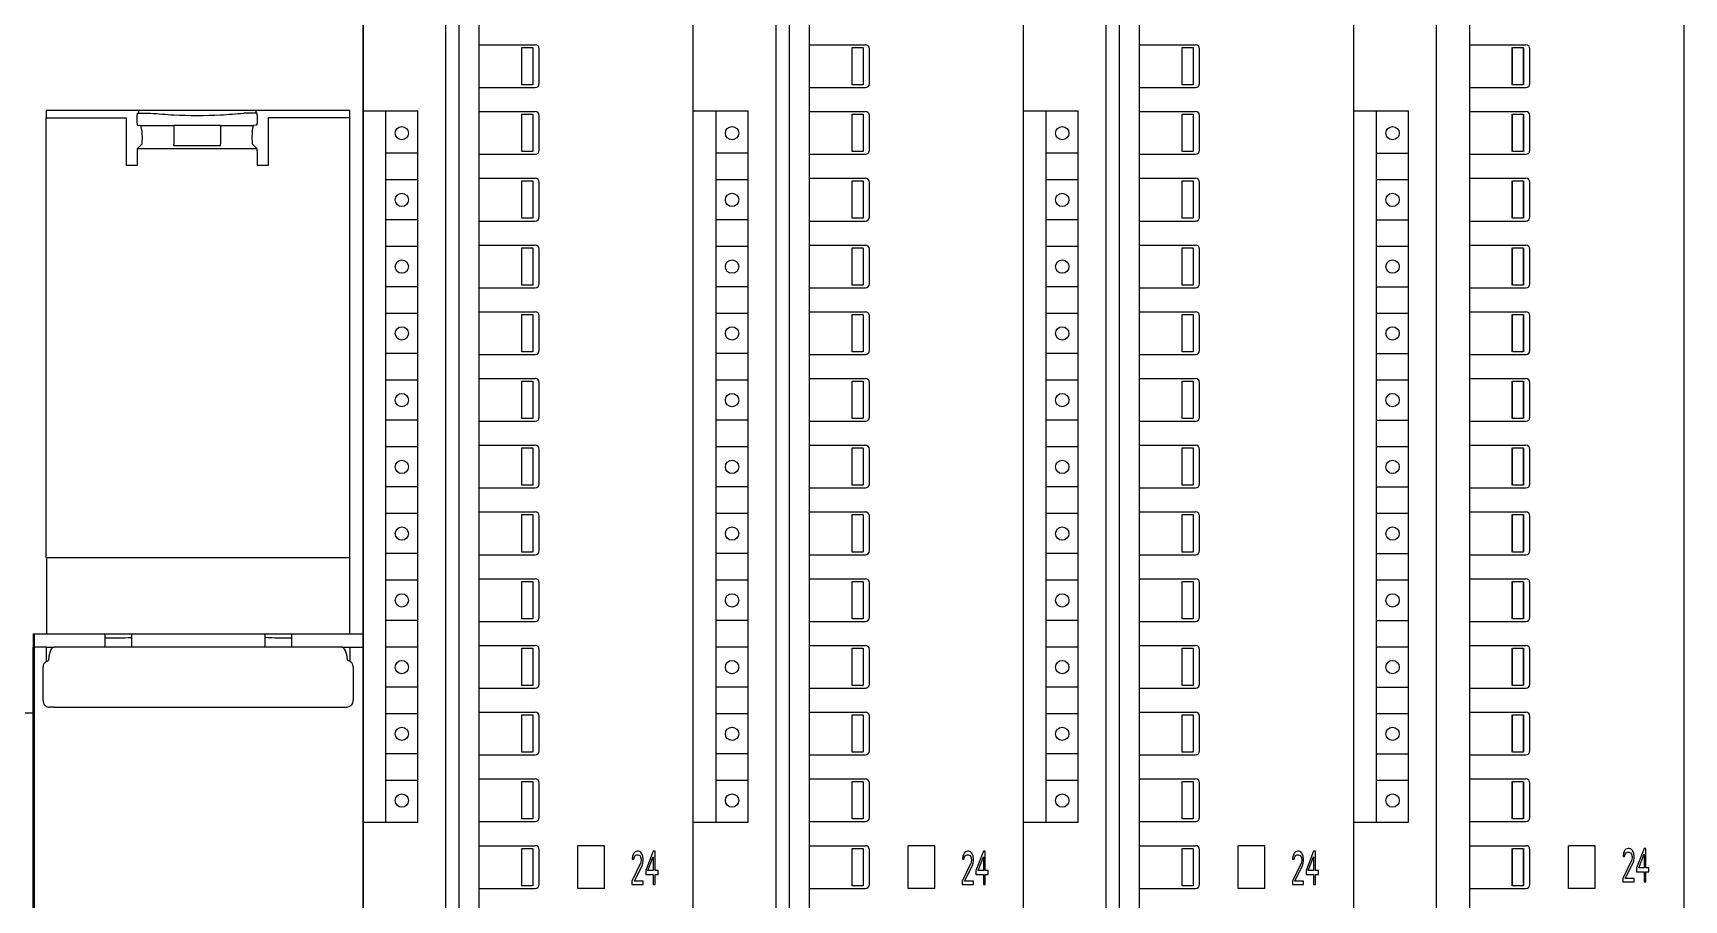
# Model space of a CAD drawing. Extents: x 430 to 1632, y -19 to 271.
# Drawn here: x 1265.5 to 1389.2, y 123.9 to 188.9 of the extents above; entities that cross this region are included whole.
import ezdxf

# ---------------------------------------------------------------- set-up
doc = ezdxf.new("R2010")
doc.units = 0
doc.header["$LTSCALE"] = 5
doc.header["$MEASUREMENT"] = 0
doc.layers.get('0').update_dxf_attribs({"linetype": 'CONTINUOUS'})

msp = doc.modelspace()

# ---------------------------------------------------------------- linework, layer by layer
for p, q in [((1290.24, 269.93), (1290.24, 143.88)), ((1266.48, 183.07), (1266.48, 182.51)), ((1289.24, 183.07), (1266.48, 183.07)), ((1266.48, 182.51), (1272.49, 182.51)), ((1266.48, 182.51), (1266.48, 182.51)), ((1266.48, 149.58), (1266.48, 182.51)), ((1272.49, 182.51), (1272.49, 178.96)), ((1273.3, 182.13), (1273.3, 182.72)), ((1273.31, 182.87), (1273.39, 182.87)), ((1273.31, 181.98), (1273.58, 181.95)), ((1273.39, 182.87), (1274.29, 182.87)), ((1273.4, 183.07), (1273.4, 182.87)), ((1273.58, 181.95), (1276.05, 181.95)), ((1273.67, 181.5), (1273.58, 181.95)), ((1276.05, 181.95), (1276.05, 181.96)), ((1276.05, 181.96), (1279.55, 181.96)), ((1276.05, 181.95), (1276.05, 181.5)), ((1279.55, 181.96), (1279.55, 181.95)), ((1279.55, 181.95), (1282.02, 181.95)), ((1279.55, 181.95), (1279.55, 181.5)), ((1282.21, 182.87), (1281.31, 182.87)), ((1281.93, 181.5), (1282.02, 181.95)), ((1282.29, 181.98), (1282.02, 181.95)), ((1282.19, 183.07), (1282.19, 182.87)), ((1282.29, 182.87), (1282.21, 182.87)), ((1282.3, 182.72), (1282.3, 182.13)), ((1289.24, 182.51), (1283.11, 182.51)), ((1283.11, 182.51), (1283.11, 178.96)), ((1289.24, 149.57), (1289.24, 183.07)), ((1276.05, 181.5), (1276.05, 180.54)), ((1279.55, 181.5), (1279.55, 180.54)), ((1273.3, 180.05), (1273.3, 178.96)), ((1273.31, 180.2), (1273.65, 180.54)), ((1282.29, 180.2), (1273.31, 180.2)), ((1276.05, 180.41), (1276.05, 180.54)), ((1279.55, 180.41), (1276.05, 180.41)), ((1279.55, 180.41), (1279.55, 180.54)), ((1282.29, 180.2), (1281.94, 180.54)), ((1282.3, 180.05), (1282.3, 178.96)), ((1273.3, 178.96), (1272.49, 178.96)), ((1283.11, 178.96), (1282.3, 178.96)), ((1266.5, 149.57), (1266.5, 143.87)), ((1266.5, 149.57), (1289.24, 149.57)), ((1289.24, 143.87), (1289.24, 149.57)), ((1265.5, 143.88), (1265.5, 143.87)), ((1265.5, 143.87), (1270.88, 143.87)), ((1265.5, 143.87), (1265.5, 142.86)), ((1270.88, 143.87), (1270.88, 142.86)), ((1270.88, 143.87), (1272.88, 143.87)), ((1272.88, 143.87), (1284.88, 143.87)), ((1272.88, 143.87), (1272.88, 142.86)), ((1282.88, 143.87), (1282.88, 142.86)), ((1284.88, 143.87), (1290.25, 143.87)), ((1284.88, 143.87), (1284.88, 142.86)), ((1290.24, 143.87), (1290.24, 143.88)), ((1290.25, 143.87), (1290.25, 142.86)), ((1265.5, -16.79), (1265.5, 142.86)), ((1266.5, 142.86), (1265.5, 142.86)), ((1266.5, 142.86), (1267.07, 142.86)), ((1266.5, 141.8), (1266.5, 142.86)), ((1288.66, 142.86), (1267.09, 142.86)), ((1288.65, 142.86), (1289.25, 142.86)), ((1289.25, 142.86), (1290.25, 142.86)), ((1289.25, 142.86), (1289.25, 141.8)), ((1290.25, 142.86), (1290.25, -16.79)), ((1266.25, 138.86), (1266.25, 141.38)), ((1266.5, 141.8), (1266.65, 141.87)), ((1289.5, 141.38), (1289.5, 138.86)), ((1267.09, 138.37), (1266.74, 138.37)), ((1267.09, 138.37), (1288.66, 138.37)), ((1288.66, 138.37), (1289.01, 138.37))]:
    msp.add_line(p, q)
at = {"color": 7, "linetype": 'Continuous'}
for p, q in [((1314.99, -17.65), (1314.99, 269.35)), ((1314.99, -17.65), (1314.99, 269.35)), ((1339.74, -17.65), (1339.74, 269.35)), ((1339.74, -17.65), (1339.74, 269.35)), ((1364.49, -17.65), (1364.49, 269.35)), ((1364.5, -17.65), (1364.5, 269.35)), ((1389.25, -17.65), (1389.25, 269.35)), ((1290.24, -18.57), (1290.24, 268.43)), ((1296.44, -1.11), (1296.44, 255.92)), ((1321.19, -1.11), (1321.19, 255.92)), ((1345.94, -1.11), (1345.94, 255.92)), ((1370.7, -1.11), (1370.7, 255.92)), ((1297.44, -1.11), (1297.44, 245.25)), ((1298.94, -4.11), (1298.94, 245.25)), ((1322.19, -1.11), (1322.19, 245.25)), ((1323.69, -4.11), (1323.69, 245.25)), ((1346.94, -1.11), (1346.94, 245.25)), ((1348.44, -4.11), (1348.44, 245.25)), ((1373.2, -4.11), (1373.2, 245.25)), ((1298.94, 187.99), (1303.14, 187.99)), ((1302.14, 184.99), (1302.14, 187.79)), ((1302.14, 187.79), (1302.94, 187.79)), ((1302.96, 187.79), (1302.96, 184.99)), ((1303.44, 185.09), (1303.44, 187.69)), ((1323.69, 187.99), (1327.89, 187.99)), ((1326.89, 184.99), (1326.89, 187.79)), ((1326.89, 187.79), (1327.69, 187.79)), ((1327.71, 187.79), (1327.71, 184.99)), ((1328.19, 185.09), (1328.19, 187.69)), ((1348.44, 187.99), (1352.64, 187.99)), ((1351.64, 184.99), (1351.64, 187.79)), ((1351.64, 187.79), (1352.44, 187.79)), ((1352.46, 187.79), (1352.46, 184.99)), ((1352.94, 185.09), (1352.94, 187.69)), ((1373.2, 187.99), (1377.4, 187.99)), ((1376.38, 184.99), (1376.38, 187.79)), ((1376.4, 184.99), (1376.4, 187.79)), ((1376.4, 187.79), (1377.2, 187.79)), ((1377.2, 187.79), (1377.2, 184.99)), ((1377.22, 187.79), (1377.22, 184.99)), ((1377.7, 185.09), (1377.7, 187.69)), ((1298.94, 184.79), (1303.14, 184.79)), ((1302.94, 184.99), (1302.14, 184.99)), ((1323.69, 184.79), (1327.89, 184.79)), ((1327.69, 184.99), (1326.89, 184.99)), ((1348.44, 184.79), (1352.64, 184.79)), ((1352.44, 184.99), (1351.64, 184.99)), ((1373.2, 184.79), (1377.4, 184.79)), ((1377.2, 184.99), (1376.4, 184.99)), ((1290.24, 183.05), (1294.34, 183.05)), ((1291.94, 129.75), (1291.94, 183.05)), ((1294.34, 129.75), (1294.34, 183.05)), ((1298.94, 182.99), (1303.14, 182.99)), ((1302.14, 179.99), (1302.14, 182.79)), ((1302.14, 182.79), (1302.94, 182.79)), ((1302.96, 182.79), (1302.96, 179.99)), ((1303.44, 180.09), (1303.44, 182.69)), ((1314.99, 183.05), (1319.09, 183.05)), ((1316.69, 129.75), (1316.69, 183.05)), ((1319.09, 129.75), (1319.09, 183.05)), ((1323.69, 182.99), (1327.89, 182.99)), ((1326.89, 179.99), (1326.89, 182.79)), ((1326.89, 182.79), (1327.69, 182.79)), ((1327.71, 182.79), (1327.71, 179.99)), ((1328.19, 180.09), (1328.19, 182.69)), ((1339.74, 183.05), (1343.84, 183.05)), ((1341.44, 129.75), (1341.44, 183.05)), ((1343.84, 129.75), (1343.84, 183.05)), ((1348.44, 182.99), (1352.64, 182.99)), ((1351.64, 179.99), (1351.64, 182.79)), ((1351.64, 182.79), (1352.44, 182.79)), ((1352.46, 182.79), (1352.46, 179.99)), ((1352.94, 180.09), (1352.94, 182.69)), ((1364.5, 183.05), (1368.6, 183.05)), ((1366.2, 129.75), (1366.2, 183.05)), ((1368.6, 129.75), (1368.6, 183.05)), ((1373.2, 182.99), (1377.4, 182.99)), ((1376.38, 179.99), (1376.38, 182.79)), ((1376.4, 179.99), (1376.4, 182.79)), ((1376.4, 182.79), (1377.2, 182.79)), ((1377.2, 182.79), (1377.2, 179.99)), ((1377.22, 182.79), (1377.22, 179.99)), ((1377.7, 180.09), (1377.7, 182.69)), ((1294.34, 179.87), (1291.94, 179.87)), ((1298.94, 179.79), (1303.14, 179.79)), ((1302.94, 179.99), (1302.14, 179.99)), ((1319.09, 179.87), (1316.69, 179.87)), ((1323.69, 179.79), (1327.89, 179.79)), ((1327.69, 179.99), (1326.89, 179.99)), ((1343.84, 179.87), (1341.44, 179.87)), ((1348.44, 179.79), (1352.64, 179.79)), ((1352.44, 179.99), (1351.64, 179.99)), ((1366.2, 179.87), (1368.6, 179.87)), ((1373.2, 179.79), (1377.4, 179.79)), ((1377.2, 179.99), (1376.4, 179.99)), ((1294.34, 177.87), (1291.94, 177.87)), ((1303.14, 177.98), (1298.94, 177.98)), ((1302.14, 174.99), (1302.14, 177.79)), ((1302.14, 177.79), (1302.94, 177.79)), ((1302.96, 177.79), (1302.96, 174.99)), ((1303.44, 175.09), (1303.44, 177.69)), ((1319.09, 177.87), (1316.69, 177.87)), ((1327.89, 177.98), (1323.69, 177.98)), ((1326.89, 174.99), (1326.89, 177.79)), ((1326.89, 177.79), (1327.69, 177.79)), ((1327.71, 177.79), (1327.71, 174.99)), ((1328.19, 175.09), (1328.19, 177.69)), ((1343.84, 177.87), (1341.44, 177.87)), ((1352.64, 177.98), (1348.44, 177.98)), ((1351.64, 174.99), (1351.64, 177.79)), ((1351.64, 177.79), (1352.44, 177.79)), ((1352.46, 177.79), (1352.46, 174.99)), ((1352.94, 175.09), (1352.94, 177.69)), ((1368.6, 177.87), (1366.2, 177.87)), ((1373.2, 177.99), (1377.4, 177.99)), ((1376.38, 174.99), (1376.38, 177.79)), ((1376.4, 174.99), (1376.4, 177.79)), ((1376.4, 177.79), (1377.2, 177.79)), ((1377.2, 177.79), (1377.2, 174.99)), ((1377.22, 177.79), (1377.22, 174.99)), ((1377.7, 175.09), (1377.7, 177.69)), ((1294.34, 174.87), (1291.94, 174.87)), ((1298.94, 174.79), (1303.14, 174.79)), ((1302.94, 174.99), (1302.14, 174.99)), ((1319.09, 174.87), (1316.69, 174.87)), ((1323.69, 174.79), (1327.89, 174.79)), ((1327.69, 174.99), (1326.89, 174.99)), ((1343.84, 174.87), (1341.44, 174.87)), ((1348.44, 174.79), (1352.64, 174.79)), ((1352.44, 174.99), (1351.64, 174.99)), ((1366.2, 174.87), (1368.6, 174.87)), ((1373.2, 174.79), (1377.4, 174.79)), ((1377.2, 174.99), (1376.4, 174.99)), ((1294.34, 172.87), (1291.94, 172.87)), ((1298.94, 172.99), (1303.14, 172.99)), ((1302.14, 169.99), (1302.14, 172.79)), ((1302.14, 172.79), (1302.94, 172.79)), ((1302.96, 172.79), (1302.96, 169.99)), ((1303.44, 170.09), (1303.44, 172.69)), ((1319.09, 172.87), (1316.69, 172.87)), ((1323.69, 172.99), (1327.89, 172.99)), ((1326.89, 169.99), (1326.89, 172.79)), ((1326.89, 172.79), (1327.69, 172.79)), ((1327.71, 172.79), (1327.71, 169.99)), ((1328.19, 170.09), (1328.19, 172.69)), ((1343.84, 172.87), (1341.44, 172.87)), ((1348.44, 172.99), (1352.64, 172.99)), ((1351.64, 169.99), (1351.64, 172.79)), ((1351.64, 172.79), (1352.44, 172.79)), ((1352.46, 172.79), (1352.46, 169.99)), ((1352.94, 170.09), (1352.94, 172.69)), ((1368.6, 172.87), (1366.2, 172.87)), ((1373.2, 172.99), (1377.4, 172.99)), ((1376.38, 169.99), (1376.38, 172.79)), ((1376.4, 169.99), (1376.4, 172.79)), ((1376.4, 172.79), (1377.2, 172.79)), ((1377.2, 172.79), (1377.2, 169.99)), ((1377.22, 172.79), (1377.22, 169.99)), ((1377.7, 170.09), (1377.7, 172.69)), ((1294.34, 169.87), (1291.94, 169.87)), ((1298.94, 169.79), (1303.14, 169.79)), ((1302.94, 169.99), (1302.14, 169.99)), ((1319.09, 169.87), (1316.69, 169.87)), ((1323.69, 169.79), (1327.89, 169.79)), ((1327.69, 169.99), (1326.89, 169.99)), ((1343.84, 169.87), (1341.44, 169.87)), ((1348.44, 169.79), (1352.64, 169.79)), ((1352.44, 169.99), (1351.64, 169.99)), ((1366.2, 169.87), (1368.6, 169.87)), ((1373.2, 169.79), (1377.4, 169.79)), ((1377.2, 169.99), (1376.4, 169.99)), ((1294.34, 167.87), (1291.94, 167.87)), ((1298.94, 167.99), (1303.14, 167.99)), ((1302.14, 164.99), (1302.14, 167.79)), ((1302.14, 167.79), (1302.94, 167.79)), ((1302.96, 167.79), (1302.96, 164.99)), ((1303.44, 165.09), (1303.44, 167.69)), ((1319.09, 167.87), (1316.69, 167.87)), ((1323.69, 167.99), (1327.89, 167.99)), ((1326.89, 164.99), (1326.89, 167.79)), ((1326.89, 167.79), (1327.69, 167.79)), ((1327.71, 167.79), (1327.71, 164.99)), ((1328.19, 165.09), (1328.19, 167.69)), ((1343.84, 167.87), (1341.44, 167.87)), ((1348.44, 167.99), (1352.64, 167.99)), ((1351.64, 164.99), (1351.64, 167.79)), ((1351.64, 167.79), (1352.44, 167.79)), ((1352.46, 167.79), (1352.46, 164.99)), ((1352.94, 165.09), (1352.94, 167.69)), ((1368.6, 167.87), (1366.2, 167.87)), ((1373.2, 167.99), (1377.4, 167.99)), ((1376.38, 164.99), (1376.38, 167.79)), ((1376.4, 164.99), (1376.4, 167.79)), ((1376.4, 167.79), (1377.2, 167.79)), ((1377.2, 167.79), (1377.2, 164.99)), ((1377.22, 167.79), (1377.22, 164.99)), ((1377.7, 165.09), (1377.7, 167.69)), ((1294.34, 164.87), (1291.94, 164.87)), ((1298.94, 164.79), (1303.14, 164.79)), ((1302.94, 164.99), (1302.14, 164.99)), ((1319.09, 164.87), (1316.69, 164.87)), ((1323.69, 164.79), (1327.89, 164.79)), ((1327.69, 164.99), (1326.89, 164.99)), ((1343.84, 164.87), (1341.44, 164.87)), ((1348.44, 164.79), (1352.64, 164.79)), ((1352.44, 164.99), (1351.64, 164.99)), ((1366.2, 164.87), (1368.6, 164.87)), ((1373.2, 164.79), (1377.4, 164.79)), ((1377.2, 164.99), (1376.4, 164.99)), ((1294.34, 162.87), (1291.94, 162.87)), ((1298.94, 162.99), (1303.14, 162.99)), ((1302.14, 159.99), (1302.14, 162.79)), ((1302.14, 162.79), (1302.94, 162.79)), ((1302.96, 162.79), (1302.96, 159.99)), ((1303.44, 160.09), (1303.44, 162.69)), ((1319.09, 162.87), (1316.69, 162.87)), ((1323.69, 162.99), (1327.89, 162.99)), ((1326.89, 159.99), (1326.89, 162.79)), ((1326.89, 162.79), (1327.69, 162.79)), ((1327.71, 162.79), (1327.71, 159.99)), ((1328.19, 160.09), (1328.19, 162.69)), ((1343.84, 162.87), (1341.44, 162.87)), ((1348.44, 162.99), (1352.64, 162.99)), ((1351.64, 159.99), (1351.64, 162.79)), ((1351.64, 162.79), (1352.44, 162.79)), ((1352.46, 162.79), (1352.46, 159.99)), ((1352.94, 160.09), (1352.94, 162.69)), ((1368.6, 162.87), (1366.2, 162.87)), ((1373.2, 162.99), (1377.4, 162.99)), ((1376.38, 159.99), (1376.38, 162.79)), ((1376.4, 159.99), (1376.4, 162.79)), ((1376.4, 162.79), (1377.2, 162.79)), ((1377.2, 162.79), (1377.2, 159.99)), ((1377.22, 162.79), (1377.22, 159.99)), ((1377.7, 160.09), (1377.7, 162.69)), ((1294.34, 159.87), (1291.94, 159.87)), ((1298.94, 159.79), (1303.14, 159.79)), ((1302.94, 159.99), (1302.14, 159.99)), ((1319.09, 159.87), (1316.69, 159.87)), ((1323.69, 159.79), (1327.89, 159.79)), ((1327.69, 159.99), (1326.89, 159.99)), ((1343.84, 159.87), (1341.44, 159.87)), ((1348.44, 159.79), (1352.64, 159.79)), ((1352.44, 159.99), (1351.64, 159.99)), ((1366.2, 159.87), (1368.6, 159.87)), ((1373.2, 159.79), (1377.4, 159.79)), ((1377.2, 159.99), (1376.4, 159.99)), ((1294.34, 157.87), (1291.94, 157.87)), ((1298.94, 157.99), (1303.14, 157.99)), ((1302.14, 154.99), (1302.14, 157.79)), ((1302.14, 157.79), (1302.94, 157.79)), ((1302.96, 157.79), (1302.96, 154.99)), ((1303.44, 155.09), (1303.44, 157.69)), ((1319.09, 157.87), (1316.69, 157.87)), ((1323.69, 157.99), (1327.89, 157.99)), ((1326.89, 154.99), (1326.89, 157.79)), ((1326.89, 157.79), (1327.69, 157.79)), ((1327.71, 157.79), (1327.71, 154.99)), ((1328.19, 155.09), (1328.19, 157.69)), ((1343.84, 157.87), (1341.44, 157.87)), ((1348.44, 157.99), (1352.64, 157.99)), ((1351.64, 154.99), (1351.64, 157.79)), ((1351.64, 157.79), (1352.44, 157.79)), ((1352.46, 157.79), (1352.46, 154.99)), ((1352.94, 155.09), (1352.94, 157.69)), ((1368.6, 157.87), (1366.2, 157.87)), ((1373.2, 157.99), (1377.4, 157.99)), ((1376.38, 154.99), (1376.38, 157.79)), ((1376.4, 154.99), (1376.4, 157.79)), ((1376.4, 157.79), (1377.2, 157.79)), ((1377.2, 157.79), (1377.2, 154.99)), ((1377.22, 157.79), (1377.22, 154.99)), ((1377.7, 155.09), (1377.7, 157.69)), ((1294.34, 154.87), (1291.94, 154.87)), ((1298.94, 154.79), (1303.14, 154.79)), ((1302.94, 154.99), (1302.14, 154.99)), ((1319.09, 154.87), (1316.69, 154.87)), ((1323.69, 154.79), (1327.89, 154.79)), ((1327.69, 154.99), (1326.89, 154.99)), ((1343.84, 154.87), (1341.44, 154.87)), ((1348.44, 154.79), (1352.64, 154.79)), ((1352.44, 154.99), (1351.64, 154.99)), ((1366.2, 154.87), (1368.6, 154.87)), ((1373.2, 154.79), (1377.4, 154.79)), ((1377.2, 154.99), (1376.4, 154.99)), ((1294.34, 152.87), (1291.94, 152.87)), ((1298.94, 152.99), (1303.14, 152.99)), ((1302.14, 149.99), (1302.14, 152.79)), ((1302.14, 152.79), (1302.94, 152.79)), ((1302.96, 152.79), (1302.96, 149.99)), ((1303.44, 150.09), (1303.44, 152.69)), ((1319.09, 152.87), (1316.69, 152.87)), ((1323.69, 152.99), (1327.89, 152.99)), ((1326.89, 149.99), (1326.89, 152.79)), ((1326.89, 152.79), (1327.69, 152.79)), ((1327.71, 152.79), (1327.71, 149.99)), ((1328.19, 150.09), (1328.19, 152.69)), ((1343.84, 152.87), (1341.44, 152.87)), ((1348.44, 152.99), (1352.64, 152.99)), ((1351.64, 149.99), (1351.64, 152.79)), ((1351.64, 152.79), (1352.44, 152.79)), ((1352.46, 152.79), (1352.46, 149.99)), ((1352.94, 150.09), (1352.94, 152.69)), ((1368.6, 152.87), (1366.2, 152.87)), ((1373.2, 152.99), (1377.4, 152.99)), ((1376.38, 149.99), (1376.38, 152.79)), ((1376.4, 149.99), (1376.4, 152.79)), ((1376.4, 152.79), (1377.2, 152.79)), ((1377.2, 152.79), (1377.2, 149.99)), ((1377.22, 152.79), (1377.22, 149.99)), ((1377.7, 150.09), (1377.7, 152.69)), ((1294.34, 149.87), (1291.94, 149.87)), ((1298.94, 149.79), (1303.14, 149.79)), ((1302.94, 149.99), (1302.14, 149.99)), ((1319.09, 149.87), (1316.69, 149.87)), ((1323.69, 149.79), (1327.89, 149.79)), ((1327.69, 149.99), (1326.89, 149.99)), ((1343.84, 149.87), (1341.44, 149.87)), ((1348.44, 149.79), (1352.64, 149.79)), ((1352.44, 149.99), (1351.64, 149.99)), ((1366.2, 149.87), (1368.6, 149.87)), ((1373.2, 149.79), (1377.4, 149.79)), ((1377.2, 149.99), (1376.4, 149.99)), ((1294.34, 147.87), (1291.94, 147.87)), ((1298.94, 147.99), (1303.14, 147.99)), ((1302.14, 144.99), (1302.14, 147.79)), ((1302.14, 147.79), (1302.94, 147.79)), ((1302.96, 147.79), (1302.96, 144.99)), ((1303.44, 145.09), (1303.44, 147.69)), ((1319.09, 147.87), (1316.69, 147.87)), ((1323.69, 147.99), (1327.89, 147.99)), ((1326.89, 144.99), (1326.89, 147.79)), ((1326.89, 147.79), (1327.69, 147.79)), ((1327.71, 147.79), (1327.71, 144.99)), ((1328.19, 145.09), (1328.19, 147.69)), ((1343.84, 147.87), (1341.44, 147.87)), ((1348.44, 147.99), (1352.64, 147.99)), ((1351.64, 144.99), (1351.64, 147.79)), ((1351.64, 147.79), (1352.44, 147.79)), ((1352.46, 147.79), (1352.46, 144.99)), ((1352.94, 145.09), (1352.94, 147.69)), ((1368.6, 147.87), (1366.2, 147.87)), ((1373.2, 147.99), (1377.4, 147.99)), ((1376.38, 144.99), (1376.38, 147.79)), ((1376.4, 144.99), (1376.4, 147.79)), ((1376.4, 147.79), (1377.2, 147.79)), ((1377.2, 147.79), (1377.2, 144.99)), ((1377.22, 147.79), (1377.22, 144.99)), ((1377.7, 145.09), (1377.7, 147.69)), ((1294.34, 144.87), (1291.94, 144.87)), ((1298.94, 144.79), (1303.14, 144.79)), ((1302.94, 144.99), (1302.14, 144.99)), ((1319.09, 144.87), (1316.69, 144.87)), ((1323.69, 144.79), (1327.89, 144.79)), ((1327.69, 144.99), (1326.89, 144.99)), ((1343.84, 144.87), (1341.44, 144.87)), ((1348.44, 144.79), (1352.64, 144.79)), ((1352.44, 144.99), (1351.64, 144.99)), ((1366.2, 144.87), (1368.6, 144.87)), ((1373.2, 144.79), (1377.4, 144.79)), ((1377.2, 144.99), (1376.4, 144.99)), ((1294.34, 142.87), (1291.94, 142.87)), ((1298.94, 142.99), (1303.14, 142.99)), ((1302.14, 139.99), (1302.14, 142.79)), ((1302.14, 142.79), (1302.94, 142.79)), ((1302.96, 142.79), (1302.96, 139.99)), ((1303.44, 140.09), (1303.44, 142.69)), ((1319.09, 142.87), (1316.69, 142.87)), ((1323.69, 142.99), (1327.89, 142.99)), ((1326.89, 139.99), (1326.89, 142.79)), ((1326.89, 142.79), (1327.69, 142.79)), ((1327.71, 142.79), (1327.71, 139.99)), ((1328.19, 140.09), (1328.19, 142.69)), ((1343.84, 142.87), (1341.44, 142.87)), ((1348.44, 142.99), (1352.64, 142.99)), ((1351.64, 139.99), (1351.64, 142.79)), ((1351.64, 142.79), (1352.44, 142.79)), ((1352.46, 142.79), (1352.46, 139.99)), ((1352.94, 140.09), (1352.94, 142.69)), ((1368.6, 142.87), (1366.2, 142.87)), ((1373.2, 142.99), (1377.4, 142.99)), ((1376.38, 139.99), (1376.38, 142.79)), ((1376.4, 139.99), (1376.4, 142.79)), ((1376.4, 142.79), (1377.2, 142.79)), ((1377.2, 142.79), (1377.2, 139.99)), ((1377.22, 142.79), (1377.22, 139.99)), ((1377.7, 140.09), (1377.7, 142.69)), ((1294.34, 139.87), (1291.94, 139.87)), ((1302.94, 139.99), (1302.14, 139.99)), ((1319.09, 139.87), (1316.69, 139.87)), ((1327.69, 139.99), (1326.89, 139.99)), ((1343.84, 139.87), (1341.44, 139.87)), ((1352.44, 139.99), (1351.64, 139.99)), ((1366.2, 139.87), (1368.6, 139.87)), ((1377.2, 139.99), (1376.4, 139.99)), ((1298.94, 139.79), (1303.14, 139.79)), ((1323.69, 139.79), (1327.89, 139.79)), ((1348.44, 139.79), (1352.64, 139.79)), ((1373.2, 139.79), (1377.4, 139.79)), ((1294.34, 137.87), (1291.94, 137.87)), ((1298.94, 137.99), (1303.14, 137.99)), ((1302.14, 134.99), (1302.14, 137.79)), ((1302.14, 137.79), (1302.94, 137.79)), ((1302.96, 137.79), (1302.96, 134.99)), ((1303.44, 135.09), (1303.44, 137.69)), ((1319.09, 137.87), (1316.69, 137.87)), ((1323.69, 137.99), (1327.89, 137.99)), ((1326.89, 134.99), (1326.89, 137.79)), ((1326.89, 137.79), (1327.69, 137.79)), ((1327.71, 137.79), (1327.71, 134.99)), ((1328.19, 135.09), (1328.19, 137.69)), ((1343.84, 137.87), (1341.44, 137.87)), ((1348.44, 137.99), (1352.64, 137.99)), ((1351.64, 134.99), (1351.64, 137.79)), ((1351.64, 137.79), (1352.44, 137.79)), ((1352.46, 137.79), (1352.46, 134.99)), ((1352.94, 135.09), (1352.94, 137.69)), ((1368.6, 137.87), (1366.2, 137.87)), ((1373.2, 137.99), (1377.4, 137.99)), ((1376.38, 134.99), (1376.38, 137.79)), ((1376.4, 134.99), (1376.4, 137.79)), ((1376.4, 137.79), (1377.2, 137.79)), ((1377.2, 137.79), (1377.2, 134.99)), ((1377.22, 137.79), (1377.22, 134.99)), ((1377.7, 135.09), (1377.7, 137.69)), ((1302.94, 134.99), (1302.14, 134.99)), ((1327.69, 134.99), (1326.89, 134.99)), ((1352.44, 134.99), (1351.64, 134.99)), ((1377.2, 134.99), (1376.4, 134.99)), ((1294.34, 134.87), (1291.94, 134.87)), ((1298.94, 134.79), (1303.14, 134.79)), ((1319.09, 134.87), (1316.69, 134.87)), ((1323.69, 134.79), (1327.89, 134.79)), ((1343.84, 134.87), (1341.44, 134.87)), ((1348.44, 134.79), (1352.64, 134.79)), ((1366.2, 134.87), (1368.6, 134.87)), ((1373.2, 134.79), (1377.4, 134.79)), ((1294.34, 132.87), (1291.94, 132.87)), ((1298.94, 132.99), (1303.14, 132.99)), ((1302.14, 129.99), (1302.14, 132.79)), ((1302.14, 132.79), (1302.94, 132.79)), ((1302.96, 132.79), (1302.96, 129.99)), ((1303.44, 130.09), (1303.44, 132.69)), ((1319.09, 132.87), (1316.69, 132.87)), ((1323.69, 132.99), (1327.89, 132.99)), ((1326.89, 129.99), (1326.89, 132.79)), ((1326.89, 132.79), (1327.69, 132.79)), ((1327.71, 132.79), (1327.71, 129.99)), ((1328.19, 130.09), (1328.19, 132.69)), ((1343.84, 132.87), (1341.44, 132.87)), ((1348.44, 132.99), (1352.64, 132.99)), ((1351.64, 129.99), (1351.64, 132.79)), ((1351.64, 132.79), (1352.44, 132.79)), ((1352.46, 132.79), (1352.46, 129.99)), ((1352.94, 130.09), (1352.94, 132.69)), ((1368.6, 132.87), (1366.2, 132.87)), ((1373.2, 132.99), (1377.4, 132.99)), ((1376.38, 129.99), (1376.38, 132.79)), ((1376.4, 129.99), (1376.4, 132.79)), ((1376.4, 132.79), (1377.2, 132.79)), ((1377.2, 132.79), (1377.2, 129.99)), ((1377.22, 132.79), (1377.22, 129.99)), ((1377.7, 130.09), (1377.7, 132.69)), ((1302.94, 129.99), (1302.14, 129.99)), ((1327.69, 129.99), (1326.89, 129.99)), ((1352.44, 129.99), (1351.64, 129.99)), ((1377.2, 129.99), (1376.4, 129.99)), ((1290.24, 129.75), (1294.34, 129.75)), ((1298.94, 129.79), (1303.14, 129.79)), ((1314.99, 129.75), (1319.09, 129.75)), ((1323.69, 129.79), (1327.89, 129.79)), ((1339.74, 129.75), (1343.84, 129.75)), ((1348.44, 129.79), (1352.64, 129.79)), ((1364.5, 129.75), (1368.6, 129.75)), ((1373.2, 129.79), (1377.4, 129.79)), ((1298.94, 127.99), (1303.14, 127.99)), ((1302.14, 124.99), (1302.14, 127.79)), ((1302.14, 127.79), (1302.94, 127.79)), ((1302.96, 127.79), (1302.96, 124.99)), ((1303.44, 125.09), (1303.44, 127.69)), ((1306.34, 124.79), (1306.34, 127.99)), ((1308.34, 127.99), (1306.34, 127.99)), ((1308.34, 124.79), (1308.34, 127.99)), ((1310.62, 127.52), (1310.53, 127.42)), ((1310.79, 127.58), (1310.62, 127.52)), ((1310.88, 127.58), (1310.79, 127.58)), ((1311.02, 127.52), (1310.88, 127.58)), ((1311.11, 127.42), (1311.02, 127.52)), ((1311.98, 127.58), (1311.42, 126.14)), ((1312.12, 127.58), (1311.98, 127.58)), ((1312.12, 126.14), (1312.12, 127.58)), ((1323.69, 127.99), (1327.89, 127.99)), ((1326.89, 124.99), (1326.89, 127.79)), ((1326.89, 127.79), (1327.69, 127.79)), ((1327.71, 127.79), (1327.71, 124.99)), ((1328.19, 125.09), (1328.19, 127.69)), ((1331.09, 124.79), (1331.09, 127.99)), ((1333.09, 127.99), (1331.09, 127.99)), ((1333.09, 124.79), (1333.09, 127.99)), ((1335.37, 127.52), (1335.28, 127.42)), ((1335.54, 127.58), (1335.37, 127.52)), ((1335.63, 127.58), (1335.54, 127.58)), ((1335.77, 127.52), (1335.63, 127.58)), ((1335.86, 127.42), (1335.77, 127.52)), ((1336.73, 127.58), (1336.17, 126.14)), ((1336.87, 127.58), (1336.73, 127.58)), ((1336.87, 126.14), (1336.87, 127.58)), ((1348.44, 127.99), (1352.64, 127.99)), ((1351.64, 124.99), (1351.64, 127.79)), ((1351.64, 127.79), (1352.44, 127.79)), ((1352.46, 127.79), (1352.46, 124.99)), ((1352.94, 125.09), (1352.94, 127.69)), ((1355.84, 124.79), (1355.84, 127.99)), ((1357.84, 127.99), (1355.84, 127.99)), ((1357.84, 124.79), (1357.84, 127.99)), ((1360.12, 127.52), (1360.03, 127.42)), ((1360.29, 127.58), (1360.12, 127.52)), ((1360.38, 127.58), (1360.29, 127.58)), ((1360.52, 127.52), (1360.38, 127.58)), ((1360.61, 127.42), (1360.52, 127.52)), ((1361.48, 127.58), (1360.92, 126.14)), ((1361.62, 127.58), (1361.48, 127.58)), ((1361.62, 126.14), (1361.62, 127.58)), ((1373.2, 127.99), (1377.4, 127.99)), ((1376.38, 124.99), (1376.38, 127.79)), ((1376.4, 124.99), (1376.4, 127.79)), ((1376.4, 127.79), (1377.2, 127.79)), ((1377.2, 127.79), (1377.2, 124.99)), ((1377.22, 127.79), (1377.22, 124.99)), ((1377.7, 125.09), (1377.7, 127.69)), ((1380.6, 124.79), (1380.6, 127.99)), ((1382.6, 127.99), (1380.6, 127.99)), ((1382.6, 124.79), (1382.6, 127.99)), ((1384.8, 127.62), (1384.71, 127.41)), ((1384.89, 127.72), (1384.8, 127.62)), ((1385.06, 127.78), (1384.89, 127.72)), ((1384.92, 127.46), (1385.03, 127.51)), ((1385.03, 127.51), (1385.13, 127.51)), ((1385.15, 127.78), (1385.06, 127.78)), ((1385.13, 127.51), (1385.24, 127.46)), ((1385.29, 127.72), (1385.15, 127.78)), ((1385.38, 127.62), (1385.29, 127.72)), ((1385.48, 127.41), (1385.38, 127.62)), ((1386.25, 127.78), (1385.69, 126.34)), ((1386.39, 127.78), (1386.25, 127.78)), ((1386.39, 126.34), (1386.39, 127.78)), ((1311.04, 126.67), (1310.39, 125.34)), ((1310.43, 127.2), (1310.41, 126.99)), ((1310.41, 126.99), (1310.53, 126.99)), ((1310.53, 127.42), (1310.44, 127.21)), ((1310.53, 126.99), (1310.57, 127.15)), ((1310.57, 127.15), (1310.64, 127.26)), ((1310.57, 125.34), (1311.16, 126.51)), ((1310.64, 127.26), (1310.76, 127.31)), ((1310.76, 127.31), (1310.86, 127.31)), ((1310.86, 127.31), (1310.97, 127.26)), ((1310.97, 127.26), (1311.04, 127.15)), ((1311.04, 127.15), (1311.09, 126.99)), ((1311.09, 126.88), (1311.04, 126.67)), ((1311.09, 126.99), (1311.09, 126.88)), ((1311.21, 127.2), (1311.11, 127.42)), ((1311.16, 126.51), (1311.21, 126.67)), ((1311.23, 126.99), (1311.21, 127.2)), ((1311.21, 126.67), (1311.23, 126.88)), ((1311.23, 126.88), (1311.23, 126.99)), ((1311.58, 126.14), (1311.98, 127.15)), ((1311.98, 127.15), (1311.98, 126.14)), ((1335.79, 126.67), (1335.14, 125.34)), ((1335.18, 127.2), (1335.16, 126.99)), ((1335.16, 126.99), (1335.28, 126.99)), ((1335.28, 127.42), (1335.19, 127.21)), ((1335.28, 126.99), (1335.32, 127.15)), ((1335.32, 127.15), (1335.39, 127.26)), ((1335.32, 125.34), (1335.91, 126.51)), ((1335.39, 127.26), (1335.51, 127.31)), ((1335.51, 127.31), (1335.61, 127.31)), ((1335.61, 127.31), (1335.72, 127.26)), ((1335.72, 127.26), (1335.79, 127.15)), ((1335.79, 127.15), (1335.84, 126.99)), ((1335.84, 126.88), (1335.79, 126.67)), ((1335.84, 126.99), (1335.84, 126.88)), ((1335.96, 127.2), (1335.86, 127.42)), ((1335.91, 126.51), (1335.96, 126.67)), ((1335.98, 126.99), (1335.96, 127.2)), ((1335.96, 126.67), (1335.98, 126.88)), ((1335.98, 126.88), (1335.98, 126.99)), ((1336.33, 126.14), (1336.73, 127.15)), ((1336.73, 127.15), (1336.73, 126.14)), ((1360.54, 126.67), (1359.89, 125.34)), ((1359.93, 127.2), (1359.91, 126.99)), ((1359.91, 126.99), (1360.03, 126.99)), ((1360.03, 127.42), (1359.94, 127.21)), ((1360.03, 126.99), (1360.07, 127.15)), ((1360.07, 127.15), (1360.14, 127.26)), ((1360.07, 125.34), (1360.66, 126.51)), ((1360.14, 127.26), (1360.26, 127.31)), ((1360.26, 127.31), (1360.36, 127.31)), ((1360.36, 127.31), (1360.47, 127.26)), ((1360.47, 127.26), (1360.54, 127.15)), ((1360.54, 127.15), (1360.59, 126.99)), ((1360.59, 126.88), (1360.54, 126.67)), ((1360.59, 126.99), (1360.59, 126.88)), ((1360.71, 127.2), (1360.61, 127.42)), ((1360.66, 126.51), (1360.71, 126.67)), ((1360.73, 126.99), (1360.71, 127.2)), ((1360.71, 126.67), (1360.73, 126.88)), ((1360.73, 126.88), (1360.73, 126.99)), ((1361.08, 126.14), (1361.48, 127.15)), ((1361.48, 127.15), (1361.48, 126.14)), ((1385.31, 126.87), (1384.66, 125.54)), ((1384.71, 127.41), (1384.68, 127.19)), ((1384.68, 127.19), (1384.8, 127.19)), ((1384.8, 127.19), (1384.85, 127.35)), ((1384.85, 127.35), (1384.92, 127.46)), ((1384.85, 125.54), (1385.43, 126.71)), ((1385.24, 127.46), (1385.31, 127.35)), ((1385.31, 127.35), (1385.36, 127.19)), ((1385.36, 127.09), (1385.31, 126.87)), ((1385.36, 127.19), (1385.36, 127.09)), ((1385.43, 126.71), (1385.48, 126.87)), ((1385.5, 127.19), (1385.48, 127.41)), ((1385.48, 126.87), (1385.5, 127.09)), ((1385.5, 127.09), (1385.5, 127.19)), ((1385.69, 126.34), (1385.69, 126.02)), ((1385.85, 126.34), (1386.25, 127.35)), ((1386.25, 126.34), (1385.85, 126.34)), ((1386.25, 127.35), (1386.25, 126.34)), ((1386.62, 126.34), (1386.39, 126.34)), ((1386.62, 126.02), (1386.62, 126.34)), ((1302.94, 124.99), (1302.14, 124.99)), ((1310.39, 125.34), (1310.39, 125.08)), ((1310.39, 125.08), (1311.23, 125.08)), ((1311.23, 125.34), (1310.57, 125.34)), ((1311.23, 125.08), (1311.23, 125.34)), ((1311.42, 126.14), (1311.42, 125.82)), ((1311.42, 125.82), (1311.98, 125.82)), ((1311.98, 126.14), (1311.58, 126.14)), ((1311.98, 125.82), (1311.98, 125.08)), ((1311.98, 125.08), (1312.12, 125.08)), ((1312.35, 126.14), (1312.12, 126.14)), ((1312.12, 125.08), (1312.12, 125.82)), ((1312.12, 125.82), (1312.35, 125.82)), ((1312.35, 125.82), (1312.35, 126.14)), ((1327.69, 124.99), (1326.89, 124.99)), ((1335.14, 125.34), (1335.14, 125.08)), ((1335.14, 125.08), (1335.98, 125.08)), ((1335.98, 125.34), (1335.32, 125.34)), ((1335.98, 125.08), (1335.98, 125.34)), ((1336.17, 126.14), (1336.17, 125.82)), ((1336.17, 125.82), (1336.73, 125.82)), ((1336.73, 126.14), (1336.33, 126.14)), ((1336.73, 125.82), (1336.73, 125.08)), ((1336.73, 125.08), (1336.87, 125.08)), ((1337.1, 126.14), (1336.87, 126.14)), ((1336.87, 125.08), (1336.87, 125.82)), ((1336.87, 125.82), (1337.1, 125.82)), ((1337.1, 125.82), (1337.1, 126.14)), ((1352.44, 124.99), (1351.64, 124.99)), ((1359.89, 125.34), (1359.89, 125.08)), ((1359.89, 125.08), (1360.73, 125.08)), ((1360.73, 125.34), (1360.07, 125.34)), ((1360.73, 125.08), (1360.73, 125.34)), ((1360.92, 126.14), (1360.92, 125.82)), ((1360.92, 125.82), (1361.48, 125.82)), ((1361.48, 126.14), (1361.08, 126.14)), ((1361.48, 125.82), (1361.48, 125.08)), ((1361.48, 125.08), (1361.62, 125.08)), ((1361.85, 126.14), (1361.62, 126.14)), ((1361.62, 125.08), (1361.62, 125.82)), ((1361.62, 125.82), (1361.85, 125.82)), ((1361.85, 125.82), (1361.85, 126.14)), ((1377.2, 124.99), (1376.4, 124.99)), ((1384.66, 125.54), (1384.66, 125.28)), ((1384.66, 125.28), (1385.5, 125.28)), ((1385.5, 125.54), (1384.85, 125.54)), ((1385.5, 125.28), (1385.5, 125.54)), ((1385.69, 126.02), (1386.25, 126.02)), ((1386.25, 126.02), (1386.25, 125.28)), ((1386.25, 125.28), (1386.39, 125.28)), ((1386.39, 125.28), (1386.39, 126.02)), ((1386.39, 126.02), (1386.62, 126.02)), ((1298.94, 124.79), (1303.14, 124.79)), ((1308.34, 124.79), (1306.34, 124.79)), ((1323.69, 124.79), (1327.89, 124.79)), ((1333.09, 124.79), (1331.09, 124.79)), ((1348.44, 124.79), (1352.64, 124.79)), ((1357.84, 124.79), (1355.84, 124.79)), ((1373.2, 124.79), (1377.4, 124.79)), ((1382.6, 124.79), (1380.6, 124.79))]:
    msp.add_line(p, q, dxfattribs=at)
at = {"linetype": 'Continuous'}
for p, q in [((1265.6, -19.15), (1265.6, 143.86)), ((1265.6, 137.92), (1258.27, 137.92))]:
    msp.add_line(p, q, dxfattribs=at)
at = {"flags": 128}
for points in [[(1267.1, 142.86), (1266.96, 142.82), (1266.84, 142.69), (1266.75, 142.47), (1266.68, 142.19), (1266.65, 141.87)], [(1289.1, 141.86), (1289.08, 141.95), (1289.01, 142.28), (1288.91, 142.58), (1288.85, 142.7), (1288.77, 142.79), (1288.69, 142.85), (1288.65, 142.86)]]:
    msp.add_lwpolyline(points, dxfattribs=at)
at = {"color": 7, "linetype": 'Continuous'}
for centre in [(1293.14, 181.37), (1317.89, 181.37), (1342.64, 181.37), (1367.4, 181.37), (1293.14, 176.37), (1317.89, 176.37), (1342.64, 176.37), (1367.4, 176.37), (1293.14, 171.37), (1317.89, 171.37), (1342.64, 171.37), (1367.4, 171.37), (1293.14, 166.37), (1317.89, 166.37), (1342.64, 166.37), (1367.4, 166.37), (1293.14, 161.37), (1317.89, 161.37), (1342.64, 161.37), (1367.4, 161.37), (1293.14, 156.37), (1317.89, 156.37), (1342.64, 156.37), (1367.4, 156.37), (1293.14, 151.37), (1317.89, 151.37), (1342.64, 151.37), (1367.4, 151.37), (1293.14, 146.37), (1317.89, 146.37), (1342.64, 146.37), (1367.4, 146.37), (1293.14, 141.37), (1317.89, 141.37), (1342.64, 141.37), (1367.4, 141.37), (1293.14, 136.37), (1317.89, 136.37), (1342.64, 136.37), (1367.4, 136.37), (1293.14, 131.37), (1317.89, 131.37), (1342.64, 131.37), (1367.4, 131.37)]:
    msp.add_circle(centre, 0.5, dxfattribs=at)
for centre, start, end in [((1303.14, 187.69), 0, 90), ((1327.89, 187.69), 0, 90), ((1352.64, 187.69), 0, 90), ((1377.4, 187.69), 0, 90), ((1303.14, 185.09), 270, 0), ((1327.89, 185.09), 270, 0), ((1352.64, 185.09), 270, 0), ((1377.4, 185.09), 270, 0), ((1303.14, 182.69), 0, 90), ((1327.89, 182.69), 0, 90), ((1352.64, 182.69), 0, 90), ((1377.4, 182.69), 0, 90), ((1303.14, 180.09), 270, 0), ((1327.89, 180.09), 270, 0), ((1352.64, 180.09), 270, 0), ((1377.4, 180.09), 270, 0), ((1303.14, 177.69), 0, 90), ((1327.89, 177.69), 0, 90), ((1352.64, 177.69), 0, 90), ((1377.4, 177.69), 0, 90), ((1303.14, 175.09), 270, 0), ((1327.89, 175.09), 270, 0), ((1352.64, 175.09), 270, 0), ((1377.4, 175.09), 270, 0), ((1303.14, 172.69), 0, 90), ((1327.89, 172.69), 0, 90), ((1352.64, 172.69), 0, 90), ((1377.4, 172.69), 0, 90), ((1303.14, 170.09), 270, 0), ((1327.89, 170.09), 270, 0), ((1352.64, 170.09), 270, 0), ((1377.4, 170.09), 270, 0), ((1303.14, 167.69), 0, 90), ((1327.89, 167.69), 0, 90), ((1352.64, 167.69), 0, 90), ((1377.4, 167.69), 0, 90), ((1303.14, 165.09), 270, 0), ((1327.89, 165.09), 270, 0), ((1352.64, 165.09), 270, 0), ((1377.4, 165.09), 270, 0), ((1303.14, 162.69), 0, 90), ((1327.89, 162.69), 0, 90), ((1352.64, 162.69), 0, 90), ((1377.4, 162.69), 0, 90), ((1303.14, 160.09), 270, 0), ((1327.89, 160.09), 270, 0), ((1352.64, 160.09), 270, 0), ((1377.4, 160.09), 270, 0), ((1303.14, 157.69), 0, 90), ((1327.89, 157.69), 0, 90), ((1352.64, 157.69), 0, 90), ((1377.4, 157.69), 0, 90), ((1303.14, 155.09), 270, 0), ((1327.89, 155.09), 270, 0), ((1352.64, 155.09), 270, 0), ((1377.4, 155.09), 270, 0), ((1303.14, 152.69), 0, 90), ((1327.89, 152.69), 0, 90), ((1352.64, 152.69), 0, 90), ((1377.4, 152.69), 0, 90), ((1303.14, 150.09), 270, 0), ((1327.89, 150.09), 270, 0), ((1352.64, 150.09), 270, 0), ((1377.4, 150.09), 270, 0), ((1303.14, 147.69), 0, 90), ((1327.89, 147.69), 0, 90), ((1352.64, 147.69), 0, 90), ((1377.4, 147.69), 0, 90), ((1303.14, 145.09), 270, 0), ((1327.89, 145.09), 270, 0), ((1352.64, 145.09), 270, 0), ((1377.4, 145.09), 270, 0), ((1303.14, 142.69), 0, 90), ((1327.89, 142.69), 0, 90), ((1352.64, 142.69), 0, 90), ((1377.4, 142.69), 0, 90), ((1303.14, 140.09), 270, 0), ((1327.89, 140.09), 270, 0), ((1352.64, 140.09), 270, 0), ((1377.4, 140.09), 270, 0), ((1303.14, 137.69), 0, 90), ((1327.89, 137.69), 0, 90), ((1352.64, 137.69), 0, 90), ((1377.4, 137.69), 0, 90), ((1303.14, 135.09), 270, 0), ((1327.89, 135.09), 270, 0), ((1352.64, 135.09), 270, 0), ((1377.4, 135.09), 270, 0), ((1303.14, 132.69), 0, 90), ((1327.89, 132.69), 0, 90), ((1352.64, 132.69), 0, 90), ((1377.4, 132.69), 0, 90), ((1303.14, 130.09), 270, 0), ((1327.89, 130.09), 270, 0), ((1352.64, 130.09), 270, 0), ((1377.4, 130.09), 270, 0), ((1303.14, 127.69), 0, 90), ((1327.89, 127.69), 0, 90), ((1352.64, 127.69), 0, 90), ((1377.4, 127.69), 0, 90), ((1303.14, 125.09), 270, 0), ((1327.89, 125.09), 270, 0), ((1352.64, 125.09), 270, 0), ((1377.4, 125.09), 270, 0)]:
    msp.add_arc(centre, 0.3, start, end, dxfattribs=at)
for centre, radius, start, end in [((1274.29, 182.72), 0.152, 84.3252, 89.9753), ((1277.8, 217.7), 35, 264.2731, 267.134), ((1277.8, 217.7), 35, 267.134, 272.866), ((1277.8, 217.7), 35, 272.866, 275.7269), ((1281.31, 182.72), 0.152, 90.0248, 95.6748), ((1271.39, 170.81), 27.26, 268.9295, 273.1351), ((1284.37, 171.22), 27.66, 266.8958, 271.0395), ((1266.73, 141.38), 0.479, 118.5886, 180.4227), ((1289.01, 141.38), 0.489, 359.8423, 79.3452), ((1266.74, 138.85), 0.489, 179.8432, 270.375), ((1289.01, 138.86), 0.491, 269.9144, 359.8675)]:
    msp.add_arc(centre, radius, start, end)
for centre, major_axis, start_param, end_param in [((1273.31, 182.72), (0, 0.15), 0.008727, 1.570796), ((1273.31, 182.13), (0, 0.15), 1.570796, 3.132866), ((1282.28, 182.72), (0, 0.15), 4.712389, 6.274459), ((1282.28, 182.13), (0, 0.15), 3.150319, 4.712389), ((1273.65, 181.04), (0, 0.5), 3.228859, 5.86269), ((1281.95, 181.04), (0, 0.5), 0.420495, 3.054326), ((1273.31, 180.05), (0, 0.15), 0.087266, 1.570796), ((1282.28, 180.05), (0, 0.15), 4.712389, 6.195919)]:
    msp.add_ellipse(centre, major_axis=major_axis, ratio=0.087489, start_param=start_param, end_param=end_param)

doc.saveas('drawing.dxf')
